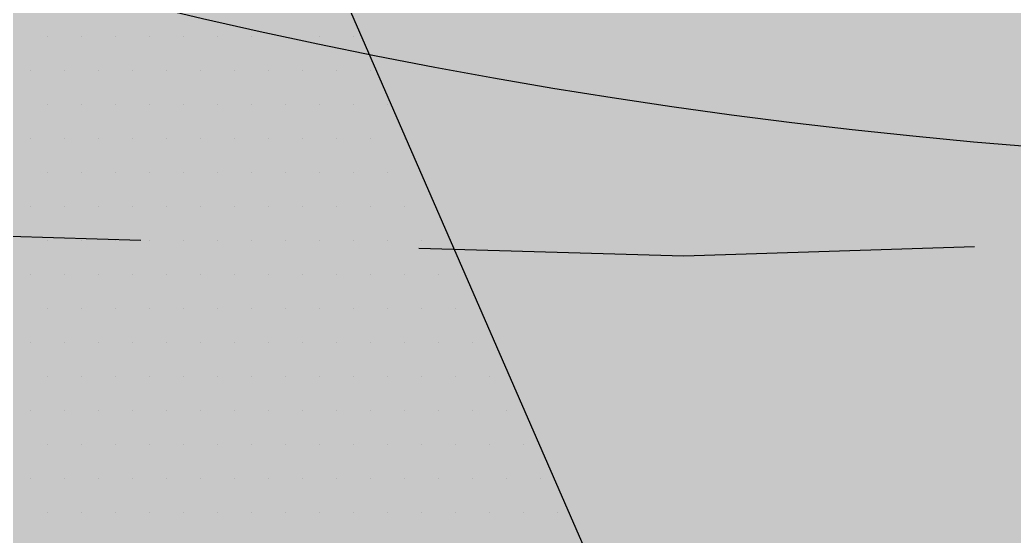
# Paper-space layout 'Layout1' of a CAD drawing. Extents: x -43 to 2298, y -18 to 768.
# Drawn here: x 138.884 to 140.493, y 254.997 to 255.834 of the extents above; entities that cross this region are included whole.
import ezdxf

# ---------------------------------------------------------------- set-up
doc = ezdxf.new("R2010")
doc.units = 0
doc.header["$LTSCALE"] = 2
doc.linetypes.add('CACHEX2', pattern=[0.75, 0.5, -0.25])
doc.layers.add('CARTOUCHE', color=7, linetype='Continuous')
doc.layers.add('LOGO', color=7, linetype='Continuous')

# ---------------------------------------------------------------- blocks, each defined once
blk = doc.blocks.new('A$C715108E3')
at = {"layer": 'LOGO', "color": 131}
for p, q in [((-11.7628, -23.6976), (-11.7628, -23.6976)), ((-11.6713, -23.6976), (-11.6713, -23.6976)), ((-11.5795, -23.6976), (-11.5795, -23.6976)), ((-11.4877, -23.6976), (-11.4877, -23.6976)), ((-11.3966, -23.6976), (-11.3966, -23.6976)), ((-11.3046, -23.6976), (-11.3046, -23.6976)), ((-11.2126, -23.6976), (-11.2126, -23.6976)), ((-11.1213, -23.6976), (-11.1213, -23.6976)), ((-11.0293, -23.6976), (-11.0293, -23.6976)), ((-10.9374, -23.6976), (-10.9374, -23.6976)), ((-11.8091, -23.7891), (-11.8091, -23.7891)), ((-11.7174, -23.7891), (-11.7174, -23.7891)), ((-11.6252, -23.7891), (-11.6252, -23.7891)), ((-11.5338, -23.7891), (-11.5338, -23.7891)), ((-11.442, -23.7891), (-11.442, -23.7891)), ((-11.3501, -23.7891), (-11.3501, -23.7891)), ((-11.2587, -23.7891), (-11.2587, -23.7891)), ((-11.1668, -23.7891), (-11.1668, -23.7891)), ((-11.0748, -23.7891), (-11.0748, -23.7891)), ((-10.9835, -23.7891), (-10.9835, -23.7891)), ((-10.8917, -23.7891), (-10.8917, -23.7891)), ((-11.7628, -23.8804), (-11.7628, -23.8804)), ((-11.6713, -23.8804), (-11.6713, -23.8804)), ((-11.5795, -23.8804), (-11.5795, -23.8804)), ((-11.4877, -23.8804), (-11.4877, -23.8804)), ((-11.3966, -23.8804), (-11.3966, -23.8804)), ((-11.3046, -23.8804), (-11.3046, -23.8804)), ((-11.2126, -23.8804), (-11.2126, -23.8804)), ((-11.1213, -23.8804), (-11.1213, -23.8804)), ((-11.0293, -23.8804), (-11.0293, -23.8804)), ((-10.9374, -23.8804), (-10.9374, -23.8804)), ((-10.846, -23.8804), (-10.846, -23.8804)), ((-11.8091, -23.973), (-11.8091, -23.973)), ((-11.7174, -23.973), (-11.7174, -23.973)), ((-11.6252, -23.973), (-11.6252, -23.973)), ((-11.5338, -23.973), (-11.5338, -23.973)), ((-11.442, -23.973), (-11.442, -23.973)), ((-11.3501, -23.973), (-11.3501, -23.973)), ((-11.2587, -23.973), (-11.2587, -23.973)), ((-11.1668, -23.973), (-11.1668, -23.973)), ((-11.0748, -23.973), (-11.0748, -23.973)), ((-10.9835, -23.973), (-10.9835, -23.973)), ((-10.8917, -23.973), (-10.8917, -23.973)), ((-10.7995, -23.973), (-10.7995, -23.973)), ((-11.7628, -24.0642), (-11.7628, -24.0642)), ((-11.6713, -24.0642), (-11.6713, -24.0642)), ((-11.5795, -24.0642), (-11.5795, -24.0642)), ((-11.4877, -24.0642), (-11.4877, -24.0642)), ((-11.3966, -24.0642), (-11.3966, -24.0642)), ((-11.3046, -24.0642), (-11.3046, -24.0642)), ((-11.2126, -24.0642), (-11.2126, -24.0642)), ((-11.1213, -24.0642), (-11.1213, -24.0642)), ((-11.0293, -24.0642), (-11.0293, -24.0642)), ((-10.9374, -24.0642), (-10.9374, -24.0642)), ((-10.846, -24.0642), (-10.846, -24.0642)), ((-11.8091, -24.1555), (-11.8091, -24.1555)), ((-11.7174, -24.1555), (-11.7174, -24.1555)), ((-11.6252, -24.1555), (-11.6252, -24.1555)), ((-11.5338, -24.1555), (-11.5338, -24.1555)), ((-11.442, -24.1555), (-11.442, -24.1555)), ((-11.3501, -24.1555), (-11.3501, -24.1555)), ((-11.2587, -24.1555), (-11.2587, -24.1555)), ((-11.1668, -24.1555), (-11.1668, -24.1555)), ((-11.0748, -24.1555), (-11.0748, -24.1555)), ((-10.9835, -24.1555), (-10.9835, -24.1555)), ((-10.8917, -24.1555), (-10.8917, -24.1555)), ((-10.7995, -24.1555), (-10.7995, -24.1555)), ((-11.7628, -24.2481), (-11.7628, -24.2481)), ((-11.6713, -24.2481), (-11.6713, -24.2481)), ((-11.5795, -24.2481), (-11.5795, -24.2481)), ((-11.4877, -24.2481), (-11.4877, -24.2481)), ((-11.3966, -24.2481), (-11.3966, -24.2481)), ((-11.3046, -24.2481), (-11.3046, -24.2481)), ((-11.2126, -24.2481), (-11.2126, -24.2481)), ((-11.1213, -24.2481), (-11.1213, -24.2481)), ((-11.0293, -24.2481), (-11.0293, -24.2481)), ((-10.9374, -24.2481), (-10.9374, -24.2481)), ((-10.846, -24.2481), (-10.846, -24.2481)), ((-10.754, -24.2481), (-10.754, -24.2481)), ((-11.8091, -24.3394), (-11.8091, -24.3394)), ((-11.7174, -24.3394), (-11.7174, -24.3394)), ((-11.6252, -24.3394), (-11.6252, -24.3394)), ((-11.5338, -24.3394), (-11.5338, -24.3394)), ((-11.442, -24.3394), (-11.442, -24.3394)), ((-11.3501, -24.3394), (-11.3501, -24.3394)), ((-11.2587, -24.3394), (-11.2587, -24.3394)), ((-11.1668, -24.3394), (-11.1668, -24.3394)), ((-11.0748, -24.3394), (-11.0748, -24.3394)), ((-10.9835, -24.3394), (-10.9835, -24.3394)), ((-10.8917, -24.3394), (-10.8917, -24.3394)), ((-10.7995, -24.3394), (-10.7995, -24.3394)), ((-10.7084, -24.3394), (-10.7084, -24.3394)), ((-11.7628, -24.4306), (-11.7628, -24.4306)), ((-11.6713, -24.4306), (-11.6713, -24.4306)), ((-11.5795, -24.4306), (-11.5795, -24.4306)), ((-11.4877, -24.4306), (-11.4877, -24.4306)), ((-11.3966, -24.4306), (-11.3966, -24.4306)), ((-11.3046, -24.4306), (-11.3046, -24.4306)), ((-11.2126, -24.4306), (-11.2126, -24.4306)), ((-11.1213, -24.4306), (-11.1213, -24.4306)), ((-11.0293, -24.4306), (-11.0293, -24.4306)), ((-10.9374, -24.4306), (-10.9374, -24.4306)), ((-10.846, -24.4306), (-10.846, -24.4306)), ((-10.754, -24.4306), (-10.754, -24.4306)), ((-10.6619, -24.4306), (-10.6619, -24.4306)), ((-11.8091, -24.5232), (-11.8091, -24.5232)), ((-11.7174, -24.5232), (-11.7174, -24.5232)), ((-11.6252, -24.5232), (-11.6252, -24.5232)), ((-11.5338, -24.5232), (-11.5338, -24.5232)), ((-11.442, -24.5232), (-11.442, -24.5232)), ((-11.3501, -24.5232), (-11.3501, -24.5232)), ((-11.2587, -24.5232), (-11.2587, -24.5232)), ((-11.1668, -24.5232), (-11.1668, -24.5232)), ((-11.0748, -24.5232), (-11.0748, -24.5232)), ((-10.9835, -24.5232), (-10.9835, -24.5232)), ((-10.8917, -24.5232), (-10.8917, -24.5232)), ((-10.7995, -24.5232), (-10.7995, -24.5232)), ((-10.7084, -24.5232), (-10.7084, -24.5232)), ((-10.6166, -24.5232), (-10.6166, -24.5232)), ((-11.7628, -24.6147), (-11.7628, -24.6147)), ((-11.6713, -24.6147), (-11.6713, -24.6147)), ((-11.5795, -24.6147), (-11.5795, -24.6147)), ((-11.4877, -24.6147), (-11.4877, -24.6147)), ((-11.3966, -24.6147), (-11.3966, -24.6147)), ((-11.3046, -24.6147), (-11.3046, -24.6147)), ((-11.2126, -24.6147), (-11.2126, -24.6147)), ((-11.1213, -24.6147), (-11.1213, -24.6147)), ((-11.0293, -24.6147), (-11.0293, -24.6147)), ((-10.9374, -24.6147), (-10.9374, -24.6147)), ((-10.846, -24.6147), (-10.846, -24.6147)), ((-10.754, -24.6147), (-10.754, -24.6147)), ((-10.6619, -24.6147), (-10.6619, -24.6147)), ((-10.5703, -24.6147), (-10.5703, -24.6147)), ((-11.8091, -24.7059), (-11.8091, -24.7059)), ((-11.7174, -24.7059), (-11.7174, -24.7059)), ((-11.6252, -24.7059), (-11.6252, -24.7059)), ((-11.5338, -24.7059), (-11.5338, -24.7059)), ((-11.442, -24.7059), (-11.442, -24.7059)), ((-11.3501, -24.7059), (-11.3501, -24.7059)), ((-11.2587, -24.7059), (-11.2587, -24.7059)), ((-11.1668, -24.7059), (-11.1668, -24.7059)), ((-11.0748, -24.7059), (-11.0748, -24.7059)), ((-10.9835, -24.7059), (-10.9835, -24.7059)), ((-10.8917, -24.7059), (-10.8917, -24.7059)), ((-10.7995, -24.7059), (-10.7995, -24.7059)), ((-10.7084, -24.7059), (-10.7084, -24.7059)), ((-10.6166, -24.7059), (-10.6166, -24.7059)), ((-10.5248, -24.7059), (-10.5248, -24.7059)), ((-11.7628, -24.7985), (-11.7628, -24.7985)), ((-11.6713, -24.7985), (-11.6713, -24.7985)), ((-11.5795, -24.7985), (-11.5795, -24.7985)), ((-11.4877, -24.7985), (-11.4877, -24.7985)), ((-11.3966, -24.7985), (-11.3966, -24.7985)), ((-11.3046, -24.7985), (-11.3046, -24.7985)), ((-11.2126, -24.7985), (-11.2126, -24.7985)), ((-11.1213, -24.7985), (-11.1213, -24.7985)), ((-11.0293, -24.7985), (-11.0293, -24.7985)), ((-10.9374, -24.7985), (-10.9374, -24.7985)), ((-10.846, -24.7985), (-10.846, -24.7985)), ((-10.754, -24.7985), (-10.754, -24.7985)), ((-10.6619, -24.7985), (-10.6619, -24.7985)), ((-10.5703, -24.7985), (-10.5703, -24.7985)), ((-10.479, -24.7985), (-10.479, -24.7985)), ((-11.8091, -24.8898), (-11.8091, -24.8898)), ((-11.7174, -24.8898), (-11.7174, -24.8898)), ((-11.6252, -24.8898), (-11.6252, -24.8898)), ((-11.5338, -24.8898), (-11.5338, -24.8898)), ((-11.442, -24.8898), (-11.442, -24.8898)), ((-11.3501, -24.8898), (-11.3501, -24.8898)), ((-11.2587, -24.8898), (-11.2587, -24.8898)), ((-11.1668, -24.8898), (-11.1668, -24.8898)), ((-11.0748, -24.8898), (-11.0748, -24.8898)), ((-10.9835, -24.8898), (-10.9835, -24.8898)), ((-10.8917, -24.8898), (-10.8917, -24.8898)), ((-10.7995, -24.8898), (-10.7995, -24.8898)), ((-10.7084, -24.8898), (-10.7084, -24.8898)), ((-10.6166, -24.8898), (-10.6166, -24.8898)), ((-10.5248, -24.8898), (-10.5248, -24.8898)), ((-10.4327, -24.8898), (-10.4327, -24.8898)), ((-11.7628, -24.9811), (-11.7628, -24.9811)), ((-11.6713, -24.9811), (-11.6713, -24.9811)), ((-11.5795, -24.9811), (-11.5795, -24.9811)), ((-11.4877, -24.9811), (-11.4877, -24.9811)), ((-11.3966, -24.9811), (-11.3966, -24.9811)), ((-11.3046, -24.9811), (-11.3046, -24.9811)), ((-11.2126, -24.9811), (-11.2126, -24.9811)), ((-11.1213, -24.9811), (-11.1213, -24.9811)), ((-11.0293, -24.9811), (-11.0293, -24.9811)), ((-10.9374, -24.9811), (-10.9374, -24.9811)), ((-10.846, -24.9811), (-10.846, -24.9811)), ((-10.754, -24.9811), (-10.754, -24.9811)), ((-10.6619, -24.9811), (-10.6619, -24.9811)), ((-10.5703, -24.9811), (-10.5703, -24.9811)), ((-10.479, -24.9811), (-10.479, -24.9811)), ((-10.3868, -24.9811), (-10.3868, -24.9811))]:
    blk.add_line(p, q, dxfattribs=at)
blk.add_lwpolyline([(-15.0643, -20.4719), (-16.7516, -22.8048), (-16.3741, -23.1322), (-15.8207, -23.5348), (-15.4563, -23.799), (-13.7331, -21.4856), (-11.9601, -25.3945), (-11.4761, -25.5469), (-10.7095, -25.798), (-10.0926, -25.8741), (-9.9674, -25.8741), (-12.5584, -19.9248)], dxfattribs=at)
blk = doc.blocks.new('A$C581E6685')
at = {"layer": 'LOGO', "color": 32, "linetype": 'CACHEX2', "ltscale": 1.5}
blk.add_ellipse((-38.0538, 23.8138), major_axis=(-19.0311, -3.534), ratio=0.590567, dxfattribs=at)
at = {"layer": 'LOGO', "color": 32}
blk.add_ellipse((-37.6144, 23.8499), major_axis=(-13.5768, -4.2839), ratio=0.791971, dxfattribs=at)
at = {"layer": 'CARTOUCHE'}
blk.add_blockref('A$C715108E3', (-31.6739, 36.3189), dxfattribs=at)

psp = doc.layouts.get("Layout1")

# ---------------------------------------------------------------- hatches: boundary and pattern name
at = {"layer": 'CARTOUCHE', "true_color": 0xffffff}
h = psp.add_hatch(color=7, dxfattribs=at)
h.dxf.hatch_style = 1
edge = h.paths.add_edge_path()
edge.add_spline(control_points=[(127.7197, 272.4748), (127.7197, 261.5837), (127.7197, 250.6925), (127.7197, 246.8525), (131.5597, 246.8525), (177.0989, 246.8525), (222.6382, 246.8525), (226.4782, 246.8525), (226.4782, 250.6925), (226.4782, 261.5837), (226.4782, 272.4748), (226.4782, 276.3148), (222.6382, 276.3148), (177.0989, 276.3148), (131.5597, 276.3148), (127.7197, 276.3148), (127.7197, 272.4748)], knot_values=[0, 0, 0, 1, 1, 2.570796, 2.570796, 3.570796, 3.570796, 5.141593, 5.141593, 6.141593, 6.141593, 7.712389, 7.712389, 8.712389, 8.712389, 10.283185, 10.283185, 10.283185], weights=[1, 1, 1, 0.707107, 1, 1, 1, 0.707107, 1, 1, 1, 0.707107, 1, 1, 1, 0.707107, 1], degree=2, periodic=0)

# ---------------------------------------------------------------- linework, layer by layer
at = {"layer": 'CARTOUCHE'}
psp.add_rational_spline([(127.7197, 272.4748), (127.7197, 261.5837), (127.7197, 250.6925), (127.7197, 246.8525), (131.5597, 246.8525), (177.0989, 246.8525), (222.6382, 246.8525), (226.4782, 246.8525), (226.4782, 250.6925), (226.4782, 261.5837), (226.4782, 272.4748), (226.4782, 276.3148), (222.6382, 276.3148), (177.0989, 276.3148), (131.5597, 276.3148), (127.7197, 276.3148), (127.7197, 272.4748)], [1, 1, 1, 0.707106781187, 1, 1, 1, 0.707106781187, 1, 1, 1, 0.707106781187, 1, 1, 1, 0.707106781187, 1], degree=2, knots=[0, 0, 0, 1, 1, 2.570796, 2.570796, 3.570796, 3.570796, 5.141593, 5.141593, 6.141593, 6.141593, 7.712389, 7.712389, 8.712389, 8.712389, 10.283185, 10.283185, 10.283185], dxfattribs=at)

# ---------------------------------------------------------------- block references
at = {"layer": 'CARTOUCHE', "xscale": 0.6, "yscale": 0.6, "zscale": 0.6}
psp.add_blockref('A$C581E6685', (164.9904, 248.2331), dxfattribs=at)

doc.saveas('drawing.dxf')
